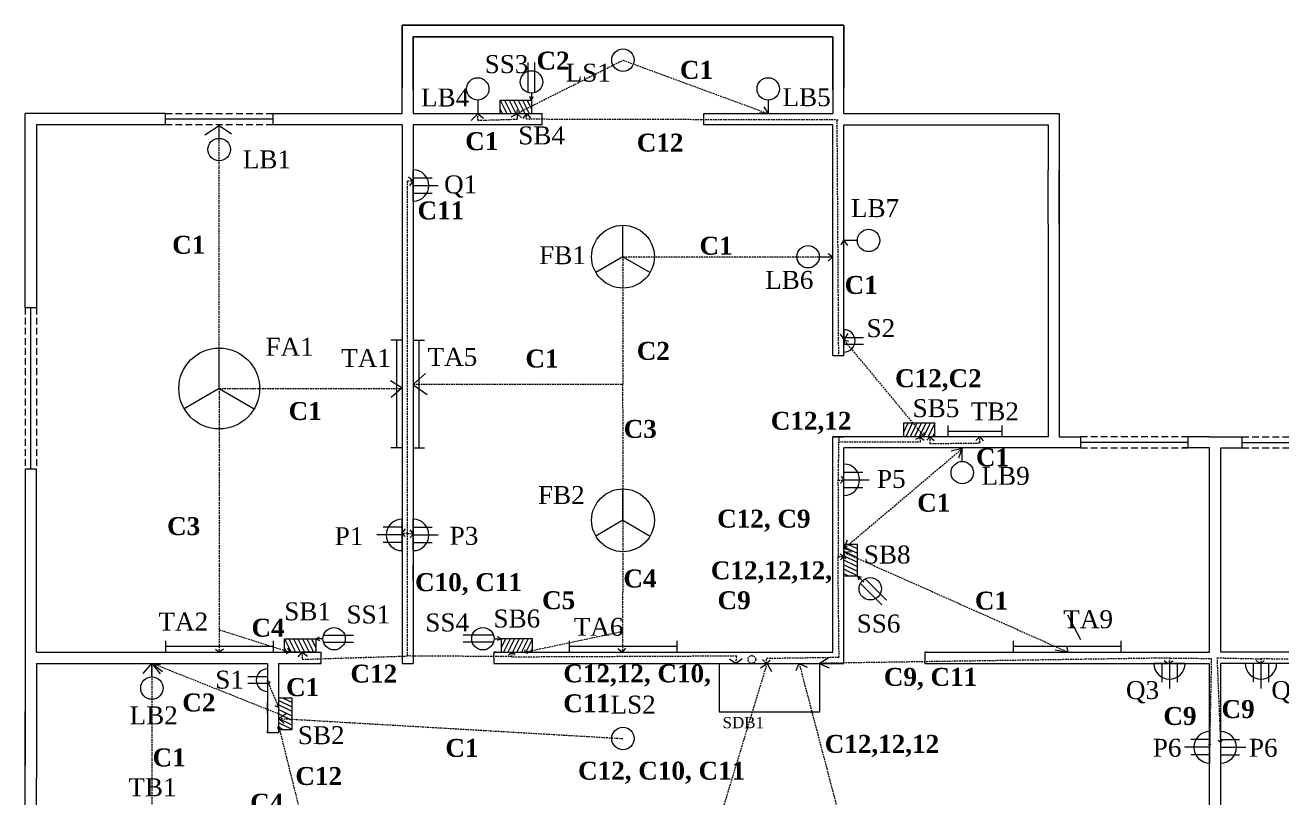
# Model space of a CAD drawing. Header units: inches. Extents: x 208 to 1269, y -209 to 627.
# Drawn here: x 208 to 768, y 283 to 627 of the extents above; entities that cross this region are included whole.
import ezdxf

# ---------------------------------------------------------------- set-up
doc = ezdxf.new("R2010")
doc.units = ezdxf.units.IN
doc.header["$LTSCALE"] = 3
doc.header["$MEASUREMENT"] = 0
doc.linetypes.add('DASHEDX2', pattern=[1.5, 1, -0.5])
doc.linetypes.add('HIDDEN', pattern=[0.375, 0.25, -0.125])
for name, color, linetype, lineweight in [('FandF', 160, 'Continuous', 13), ('HIDDEN', 7, 'HIDDEN', 13), ('name', 160, 'Continuous', 13)]:
    doc.layers.add(name, color=color, linetype=linetype, lineweight=lineweight)

msp = doc.modelspace()

# ---------------------------------------------------------------- linework, layer by layer
for p, q in [((376.23, 600.24), (376.23, 627.19)), ((376.23, 627.19), (568.23, 627.19)), ((381.23, 599.33), (381.23, 621.98)), ((381.23, 621.98), (567.83, 621.98)), ((567.83, 621.98), (568.23, 621.98)), ((568.23, 627.19), (573.23, 627.19)), ((568.23, 621.98), (568.23, 598.42)), ((572.92, 627.19), (573.23, 627.19)), ((573.23, 627.19), (573.23, 599.33)), ((376.23, 600.24), (376.23, 599.33)), ((381.23, 599.33), (381.23, 598.42)), ((381.23, 598.42), (381.23, 598.42)), ((381.23, 598.42), (381.23, 598.42)), ((669.23, 562.49), (669.23, 538.49)), ((208.23, 321.24), (208.23, 297.24))]:
    msp.add_line(p, q)
at = {"linetype": 'Continuous', "lineweight": 13}
for p, q in [((376.23, 587.74), (376.23, 599.33)), ((381.23, 598.42), (381.23, 587.74)), ((568.23, 598.42), (568.23, 587.74)), ((573.23, 587.74), (573.23, 599.33)), ((208.23, 501.24), (208.23, 587.74)), ((208.23, 587.74), (208.23, 587.74)), ((213.23, 582.74), (213.23, 501.24)), ((318.73, 587.74), (376.23, 587.74)), ((381.23, 587.74), (438.73, 587.74)), ((510.73, 587.74), (568.23, 587.74)), ((573.23, 587.74), (669.23, 587.74)), ((664.23, 582.74), (664.23, 562.49)), ((669.23, 587.74), (669.23, 582.74)), ((669.23, 582.74), (669.23, 562.49)), ((669.23, 538.49), (669.23, 443.74)), ((568.23, 443.74), (573.23, 443.74)), ((598.29, 443.74), (597.29, 443.74)), ((736.23, 443.74), (726.73, 443.74)), ((736.23, 443.74), (741.23, 443.74)), ((741.23, 443.74), (750.73, 443.74)), ((741.23, 438.74), (750.73, 438.74)), ((208.23, 429.24), (208.23, 321.24)), ((213.23, 347.74), (213.23, 429.24)), ((339.23, 347.74), (340.23, 347.74)), ((418.23, 347.74), (417.23, 347.74)), ((417.23, 347.74), (417.23, 346.49)), ((573.23, 342.74), (573.23, 347.74)), ((610.23, 347.74), (609.23, 347.74)), ((213.23, 342.74), (213.23, 321.24)), ((340.23, 342.74), (339.23, 342.74)), ((417.23, 345.24), (417.23, 346.49)), ((417.23, 345.24), (417.23, 343.99)), ((417.23, 343.99), (417.23, 342.74)), ((417.23, 342.74), (418.23, 342.74)), ((609.23, 342.74), (610.23, 342.74)), ((316.23, 311.74), (316.23, 312.74)), ((321.23, 311.74), (316.23, 311.74)), ((321.23, 312.74), (321.23, 311.74)), ((208.23, 268.74), (208.23, 297.24)), ((213.23, 275.74), (213.23, 291.7))]:
    msp.add_line(p, q, dxfattribs=at)
at = {"lineweight": 13}
for p, q in [((270.73, 587.74), (208.23, 587.74)), ((270.73, 582.74), (213.23, 582.74)), ((270.73, 582.74), (270.73, 587.74)), ((318.73, 585.24), (270.73, 585.24)), ((376.23, 582.74), (316.23, 582.74)), ((318.73, 582.74), (318.73, 587.74)), ((376.23, 582.74), (376.23, 342.74)), ((438.73, 582.74), (381.23, 582.74)), ((381.23, 582.74), (381.23, 342.74)), ((438.73, 582.74), (438.73, 587.74)), ((510.73, 586.49), (510.73, 587.74)), ((510.73, 585.24), (510.73, 586.49)), ((510.73, 583.99), (510.73, 585.24)), ((510.73, 582.74), (510.73, 583.99)), ((568.23, 582.74), (510.73, 582.74)), ((568.23, 479.74), (568.23, 582.74)), ((573.23, 479.74), (573.23, 582.74)), ((573.23, 582.74), (664.23, 582.74)), ((381.23, 548.71), (381.23, 562.71)), ((664.23, 538.49), (664.23, 562.49)), ((664.23, 538.49), (664.23, 443.74)), ((213.23, 501.24), (208.23, 501.24)), ((210.73, 429.24), (210.73, 501.24)), ((573.23, 491.7), (573.23, 496.7)), ((573.23, 491.7), (573.23, 486.7)), ((573.23, 479.74), (568.23, 479.74)), ((568.23, 347.74), (568.23, 443.74)), ((573.23, 443.74), (568.23, 443.74)), ((664.23, 443.74), (573.23, 443.74)), ((669.23, 443.74), (678.73, 443.74)), ((678.73, 443.74), (678.73, 438.74)), ((726.73, 438.74), (726.73, 443.74)), ((750.73, 438.74), (750.73, 443.74)), ((573.23, 342.74), (573.23, 438.74)), ((678.73, 438.74), (573.23, 438.74)), ((726.73, 441.24), (678.73, 441.24)), ((736.23, 438.74), (724.23, 438.74)), ((736.23, 347.74), (736.23, 438.74)), ((741.23, 347.74), (741.23, 438.74)), ((750.73, 441.24), (798.73, 441.24)), ((213.23, 429.24), (208.23, 429.24)), ((376.23, 427.81), (376.23, 417.81)), ((381.23, 427.81), (381.23, 417.81)), ((376.23, 392.97), (376.23, 406.97)), ((381.23, 392.97), (381.23, 406.97)), ((381.23, 379.64), (381.23, 386.64)), ((213.23, 347.74), (340.23, 347.74)), ((337.81, 347.74), (323.81, 347.74)), ((340.23, 342.74), (340.23, 347.74)), ((417.23, 347.74), (568.23, 347.74)), ((420.4, 347.74), (434.4, 347.74)), ((536.55, 347.74), (544.55, 347.74)), ((609.23, 347.74), (736.23, 347.74)), ((609.23, 347.74), (609.23, 342.74)), ((868.23, 347.74), (741.23, 347.74)), ((213.23, 342.74), (316.23, 342.74)), ((316.23, 342.74), (316.23, 311.74)), ((321.23, 342.74), (340.23, 342.74)), ((321.23, 342.74), (321.23, 311.74)), ((376.23, 342.74), (381.23, 342.74)), ((417.23, 342.74), (573.23, 342.74)), ((609.23, 342.74), (736.23, 342.74)), ((725.34, 342.74), (711.34, 342.74)), ((736.23, 131.74), (736.23, 342.74)), ((868.23, 342.74), (741.23, 342.74)), ((741.23, 131.74), (741.23, 342.74)), ((316.23, 320.47), (316.23, 325.47)), ((321.23, 327.24), (321.23, 313.24)), ((213.23, 321.24), (213.23, 297.24)), ((316.23, 320.47), (316.23, 315.47)), ((736.23, 312.33), (736.23, 298.33)), ((213.23, 297.24), (213.23, 291.7))]:
    msp.add_line(p, q, dxfattribs=at)
at = {"linetype": 'DASHEDX2', "lineweight": 13}
for p, q in [((270.73, 587.74), (318.73, 587.74)), ((318.73, 582.74), (270.73, 582.74)), ((208.23, 501.24), (208.23, 429.24)), ((213.23, 501.24), (213.23, 429.24)), ((726.73, 443.74), (678.73, 443.74)), ((750.73, 443.74), (798.73, 443.74)), ((678.73, 438.74), (726.73, 438.74)), ((750.73, 438.74), (798.73, 438.74))]:
    msp.add_line(p, q, dxfattribs=at)
at = {"layer": 'FandF', "lineweight": 13}
for p, q in [((432.47, 597.1), (432.47, 610.6)), ((435.47, 597.1), (435.47, 610.6)), ((433.97, 593.74), (433.18, 595.37)), ((433.97, 596.87), (433.97, 593.74)), ((433.97, 593.74), (434.76, 595.37)), ((409.98, 593.75), (409.98, 587.74)), ((419.97, 593.74), (421.97, 593.74)), ((419.97, 587.74), (419.97, 593.74)), ((419.97, 593.74), (422.93, 587.74)), ((419.97, 589.69), (420.93, 587.74)), ((421.97, 593.74), (423.97, 593.74)), ((421.97, 593.74), (424.93, 587.74)), ((423.97, 593.74), (425.97, 593.74)), ((423.97, 593.74), (426.93, 587.74)), ((425.97, 593.74), (427.97, 593.74)), ((425.97, 593.74), (428.93, 587.74)), ((427.97, 593.74), (429.97, 593.74)), ((427.97, 593.74), (430.93, 587.74)), ((429.97, 593.74), (431.97, 593.74)), ((429.97, 593.74), (432.93, 587.74)), ((431.97, 593.74), (433.97, 593.74)), ((431.97, 593.74), (433.97, 589.69)), ((539.48, 593.75), (539.48, 587.74)), ((294.73, 576.74), (294.73, 582.74)), ((381.23, 559.12), (389.62, 559.12)), ((381.23, 555.71), (392.42, 555.71)), ((381.23, 552.29), (389.62, 552.29)), ((474.73, 523.99), (474.73, 537.99)), ((579.23, 531.24), (573.23, 531.24)), ((474.73, 523.99), (462.6, 516.99)), ((474.73, 523.99), (486.85, 516.99)), ((562.22, 523.99), (568.23, 523.99)), ((573.23, 487.95), (581.96, 487.95)), ((294.73, 465.24), (294.73, 483.24)), ((373.73, 486.74), (371.23, 486.74)), ((373.73, 486.74), (373.73, 438.74)), ((376.23, 486.74), (373.73, 486.74)), ((381.23, 486.74), (383.73, 486.74)), ((383.73, 486.74), (383.73, 438.74)), ((383.73, 486.74), (386.23, 486.74)), ((573.23, 484.95), (581.96, 484.95)), ((294.73, 465.24), (279.14, 456.24)), ((294.73, 465.24), (310.32, 456.24)), ((601.71, 449.74), (599.71, 449.74)), ((599.71, 449.74), (599.71, 443.74)), ((601.71, 449.74), (599.71, 445.69)), ((603.71, 449.74), (600.75, 443.74)), ((603.71, 449.74), (601.71, 449.74)), ((605.71, 449.74), (602.75, 443.74)), ((605.71, 449.74), (603.71, 449.74)), ((607.71, 449.74), (604.75, 443.74)), ((607.71, 449.74), (605.71, 449.74)), ((609.71, 449.74), (606.75, 443.74)), ((609.71, 449.74), (607.71, 449.74)), ((611.71, 449.74), (608.75, 443.74)), ((611.71, 449.74), (609.71, 449.74)), ((613.71, 449.74), (610.75, 443.74)), ((613.71, 449.74), (611.71, 449.74)), ((613.71, 443.74), (613.71, 449.74)), ((619.73, 446.24), (619.73, 448.74)), ((643.73, 446.24), (643.73, 448.74)), ((613.71, 445.69), (612.75, 443.74)), ((619.73, 446.24), (643.73, 446.24)), ((619.73, 443.74), (619.73, 446.24)), ((643.73, 443.74), (643.73, 446.24)), ((373.73, 438.74), (371.23, 438.74)), ((376.23, 438.74), (373.73, 438.74)), ((381.23, 438.74), (383.73, 438.74)), ((383.73, 438.74), (386.23, 438.74)), ((625.98, 432.74), (625.98, 438.74)), ((573.23, 427.98), (581.62, 427.98)), ((474.73, 406.49), (474.73, 420.49)), ((573.23, 424.56), (584.42, 424.56)), ((573.23, 421.15), (581.62, 421.15)), ((376.23, 403.38), (367.84, 403.38)), ((381.23, 403.38), (389.62, 403.38)), ((474.73, 406.49), (462.6, 399.49)), ((474.73, 406.49), (486.85, 399.49)), ((376.23, 399.97), (365.03, 399.97)), ((381.23, 399.97), (392.42, 399.97)), ((376.23, 396.56), (367.84, 396.56)), ((381.23, 396.56), (389.62, 396.56)), ((579.23, 395.74), (573.23, 395.74)), ((579.23, 391.74), (573.23, 394.7)), ((579.23, 389.74), (573.23, 392.7)), ((579.23, 393.74), (575.17, 395.74)), ((579.23, 393.74), (579.23, 395.74)), ((579.23, 391.74), (579.23, 393.74)), ((579.23, 387.74), (573.23, 390.7)), ((579.23, 385.74), (573.23, 388.7)), ((579.23, 383.74), (573.23, 386.7)), ((579.23, 389.74), (579.23, 391.74)), ((579.23, 387.74), (579.23, 389.74)), ((579.23, 385.74), (579.23, 387.74)), ((579.23, 381.74), (573.23, 384.7)), ((575.17, 381.74), (573.23, 382.7)), ((573.23, 381.74), (579.23, 381.74)), ((579.23, 383.74), (579.23, 385.74)), ((579.23, 381.74), (579.23, 383.74)), ((579.23, 381.74), (580.94, 381.15)), ((579.23, 381.74), (579.82, 380.04)), ((582.04, 378.93), (579.83, 381.14)), ((580.54, 378.31), (590.09, 368.76)), ((582.66, 380.43), (592.21, 370.89)), ((672.83, 364.42), (678.72, 353.39)), ((323.81, 353.74), (325.81, 353.74)), ((323.81, 347.74), (323.81, 353.74)), ((323.81, 353.74), (326.77, 347.74)), ((325.81, 353.74), (327.81, 353.74)), ((325.81, 353.74), (328.77, 347.74)), ((327.81, 353.74), (329.81, 353.74)), ((327.81, 353.74), (330.77, 347.74)), ((329.81, 353.74), (331.81, 353.74)), ((329.81, 353.74), (332.77, 347.74)), ((331.81, 353.74), (333.81, 353.74)), ((331.81, 353.74), (334.77, 347.74)), ((333.81, 353.74), (335.81, 353.74)), ((333.81, 353.74), (336.77, 347.74)), ((335.81, 353.74), (337.81, 353.74)), ((335.81, 353.74), (337.81, 349.69)), ((337.81, 353.74), (339.44, 354.53)), ((337.81, 353.74), (337.81, 347.74)), ((340.93, 353.74), (337.81, 353.74)), ((337.81, 353.74), (339.44, 352.95)), ((341.16, 355.24), (354.66, 355.24)), ((417.05, 355.24), (403.55, 355.24)), ((417.28, 353.74), (420.4, 353.74)), ((420.4, 353.74), (418.78, 354.53)), ((420.4, 353.74), (418.78, 352.95)), ((422.4, 353.74), (420.4, 353.74)), ((420.4, 353.74), (420.4, 347.74)), ((422.4, 353.74), (420.4, 349.69)), ((424.4, 353.74), (421.44, 347.74)), ((424.4, 353.74), (422.4, 353.74)), ((426.4, 353.74), (423.44, 347.74)), ((426.4, 353.74), (424.4, 353.74)), ((428.4, 353.74), (425.44, 347.74)), ((428.4, 353.74), (426.4, 353.74)), ((430.4, 353.74), (427.44, 347.74)), ((430.4, 353.74), (428.4, 353.74)), ((432.4, 353.74), (429.44, 347.74)), ((432.4, 353.74), (430.4, 353.74)), ((434.4, 353.74), (431.44, 347.74)), ((434.4, 353.74), (432.4, 353.74)), ((434.4, 347.74), (434.4, 353.74)), ((270.73, 352.74), (270.73, 350.24)), ((318.73, 350.24), (270.73, 350.24)), ((270.73, 350.24), (270.73, 347.74)), ((318.73, 352.74), (318.73, 350.24)), ((318.73, 350.24), (318.73, 347.74)), ((323.81, 349.69), (324.77, 347.74)), ((341.16, 352.24), (354.66, 352.24)), ((417.05, 352.24), (403.55, 352.24)), ((434.4, 349.69), (433.44, 347.74)), ((450.73, 352.74), (450.73, 350.24)), ((498.73, 350.24), (450.73, 350.24)), ((450.73, 350.24), (450.73, 347.74)), ((498.73, 352.74), (498.73, 350.24)), ((498.73, 350.24), (498.73, 347.74)), ((648.73, 352.74), (648.73, 350.24)), ((696.73, 350.24), (648.73, 350.24)), ((648.73, 350.24), (648.73, 347.74)), ((696.73, 352.74), (696.73, 350.24)), ((696.73, 350.24), (696.73, 347.74)), ((264.73, 336.74), (264.73, 342.74)), ((714.93, 342.74), (714.93, 334.36)), ((718.34, 342.74), (718.34, 331.55)), ((721.75, 342.74), (721.75, 334.36)), ((755.71, 342.74), (755.71, 334.36)), ((759.12, 342.74), (759.12, 331.55)), ((762.53, 342.74), (762.53, 334.36)), ((316.23, 336.76), (307.5, 336.76)), ((316.23, 333.76), (307.5, 333.76)), ((327.23, 327.24), (321.23, 327.24)), ((327.23, 323.24), (321.23, 326.2)), ((327.23, 325.24), (323.17, 327.24)), ((327.23, 325.24), (327.23, 327.24)), ((327.23, 323.24), (327.23, 325.24)), ((327.23, 321.24), (321.23, 324.2)), ((327.23, 319.24), (321.23, 322.2)), ((327.23, 317.24), (321.23, 320.2)), ((327.23, 321.24), (327.23, 323.24)), ((327.23, 319.24), (327.23, 321.24)), ((327.23, 315.24), (321.23, 318.2)), ((327.23, 313.24), (321.23, 316.2)), ((323.17, 313.24), (321.23, 314.2)), ((327.23, 317.24), (327.23, 319.24)), ((327.23, 315.24), (327.23, 317.24)), ((327.23, 313.24), (327.23, 315.24)), ((321.23, 313.24), (327.23, 313.24)), ((736.23, 308.74), (727.84, 308.74)), ((741.23, 308.74), (749.62, 308.74)), ((736.23, 305.33), (725.03, 305.33)), ((741.23, 305.33), (752.42, 305.33)), ((736.23, 301.92), (727.84, 301.92)), ((741.23, 301.92), (749.62, 301.92))]:
    msp.add_line(p, q, dxfattribs=at)
at = {"layer": 'FandF', "lineweight": 13, "ltscale": 0.7}
for p, q in [((517.55, 342.74), (517.55, 321.2)), ((562.55, 321.2), (562.55, 342.74)), ((517.55, 321.2), (562.55, 321.2))]:
    msp.add_line(p, q, dxfattribs=at)
at = {"layer": 'FandF', "lineweight": 13}
for centre, radius in [((474.73, 611.58), 5), ((433.97, 601.87), 5), ((409.98, 598.75), 5), ((539.48, 598.75), 5), ((294.73, 571.74), 5), ((474.73, 523.99), 14), ((584.23, 531.24), 5), ((557.22, 523.99), 5), ((294.73, 465.24), 18), ((625.98, 427.74), 5), ((474.73, 406.49), 14), ((584.97, 376), 5), ((345.93, 353.74), 5), ((412.28, 353.74), 5), ((264.73, 331.74), 5), ((474.73, 309.24), 5)]:
    msp.add_circle(centre, radius, dxfattribs=at)
for centre, radius, start, end in [((381.23, 555.71), 7, 270, 90), ((573.23, 486.45), 5, 270, 90), ((573.23, 424.56), 7, 270, 90), ((376.23, 399.97), 7, 90, 270), ((381.23, 399.97), 7, 270, 90), ((718.34, 342.74), 7, 180, 0), ((759.12, 342.74), 7, 180, 0), ((316.23, 335.26), 5, 90, 270), ((736.23, 305.33), 7, 90, 270), ((741.23, 305.33), 7, 270, 90)]:
    msp.add_arc(centre, radius, start, end, dxfattribs=at)
at = {"layer": 'HIDDEN', "color": 3, "linetype": 'HIDDEN'}
for p, q in [((427.26, 587.74), (474.73, 611.58)), ((474.73, 611.58), (539.53, 587.74)), ((409.98, 584.77), (409.98, 587.74)), ((409.98, 584.77), (427.64, 585.29)), ((431.76, 585.23), (431.82, 587.74)), ((570.59, 584.91), (431.76, 585.23)), ((570.06, 584.91), (570.76, 479.74)), ((294.73, 465.24), (294.73, 581.96)), ((378.66, 400.58), (378.71, 557.78)), ((378.71, 557.78), (381.23, 557.78)), ((573.23, 487.27), (573.23, 531.26)), ((474.73, 523.99), (568.23, 523.99)), ((474.73, 523.99), (474.73, 467.18)), ((609.07, 443.74), (573.23, 486.99)), ((294.73, 465.24), (376.23, 465.24)), ((381.23, 467.18), (474.73, 467.18)), ((570.99, 443.74), (571.01, 441.28)), ((573.23, 393.9), (625.98, 438.48)), ((378.62, 400.59), (376.23, 400.77)), ((378.65, 346.03), (378.62, 400.59)), ((378.62, 400.59), (381.23, 400.49)), ((321.23, 320.2), (264.73, 342.74)), ((264.73, 342.74), (264.73, 275.74)), ((718.65, 345.12), (562.15, 342.74)), ((718.65, 345.12), (717.86, 342.74)), ((718.65, 345.12), (737, 344.92)), ((737, 344.92), (736.23, 306.08)), ((741.23, 307.63), (739.66, 345.2)), ((739.66, 345.2), (759.12, 344.75)), ((759.13, 344.89), (759.07, 342.74)), ((759.13, 344.89), (914.8, 342.74)), ((316.23, 335.09), (321.23, 323.02)), ((321.23, 318.2), (474.73, 309.24)), ((321.23, 314.83), (331.49, 273.56))]:
    msp.add_line(p, q, dxfattribs=at)
at = {"layer": 'HIDDEN', "color": 3, "linetype": 'Continuous'}
for p, q in [((427.6, 589.49), (427.28, 587.74)), ((537.45, 590.78), (539.48, 587.77)), ((407.13, 584.74), (409.98, 587.67)), ((409.98, 587.67), (412.59, 585.67)), ((424.94, 586.35), (427.58, 587.66)), ((427.28, 587.74), (429.37, 588.13)), ((427.58, 587.74), (427.59, 585.29)), ((427.58, 587.66), (429.48, 585.94)), ((430.18, 585.64), (431.85, 587.74)), ((431.85, 587.74), (433.51, 585.68)), ((539.48, 587.77), (535.65, 588.14)), ((288.39, 578.24), (294.73, 582.48)), ((294.73, 582.48), (300.28, 578.75)), ((379.14, 559.63), (381.23, 557.74)), ((381.23, 557.74), (379.51, 555.55)), ((572.05, 529.32), (573.23, 531.19)), ((573.23, 531.19), (574.82, 528.94)), ((568.23, 523.96), (566.19, 521.97)), ((566.26, 525.36), (568.23, 523.96)), ((571.52, 489.48), (573.28, 486.92)), ((573.28, 486.92), (575.09, 489.81)), ((573.62, 484.95), (573.3, 486.9)), ((573.3, 486.9), (575.23, 486.36)), ((381.31, 467.18), (386.7, 471.9)), ((371.13, 468.81), (376.23, 465.51)), ((376.23, 465.51), (371.43, 461.17)), ((381.23, 466.94), (387.43, 462.57)), ((607.42, 444.43), (609.06, 443.75)), ((609.06, 443.75), (609.06, 445.57)), ((621.04, 437.43), (625.98, 438.64)), ((625.98, 438.64), (624.37, 434.16)), ((376.23, 400.85), (377.78, 402.75)), ((376.23, 400.77), (377.52, 399.34)), ((379.68, 402.32), (381.23, 400.36)), ((381.23, 400.36), (379.86, 398.83)), ((574.74, 397.64), (573.23, 393.86)), ((573.23, 393.86), (576.5, 393.09)), ((260.87, 338.15), (264.73, 342.74)), ((264.73, 342.74), (268.39, 338.14)), ((269.42, 338.89), (264.73, 342.74)), ((264.73, 342.74), (268.56, 342.28)), ((562.2, 342.74), (566.66, 345.43)), ((562.24, 342.74), (566.62, 340.72)), ((715.95, 344.04), (717.72, 342.74)), ((717.72, 342.74), (720.06, 343.91)), ((756.81, 344.04), (759.15, 342.74)), ((759.15, 342.74), (760.48, 344)), ((316.56, 333.21), (316.23, 335.13)), ((316.23, 335.13), (317.41, 334.16)), ((320.84, 324.98), (321.22, 323.05)), ((321.22, 323.05), (319.75, 323.8)), ((321.33, 318.2), (324.72, 320.48)), ((320.89, 313.76), (321.24, 314.81)), ((321.24, 314.81), (322.04, 314.07)), ((321.28, 318.18), (323.72, 315.9)), ((740.08, 308.53), (741.23, 307.68)), ((741.23, 307.68), (741.87, 308.57)), ((735.7, 306.8), (736.23, 306.1)), ((736.23, 306.1), (736.85, 306.91))]:
    msp.add_line(p, q, dxfattribs=at)
at = {"layer": 'HIDDEN', "color": 1, "linetype": 'HIDDEN'}
for p, q in [((409.98, 584.77), (409.98, 584.77)), ((294.73, 465.24), (294.73, 354.03)), ((474.56, 467.18), (474.73, 406.49)), ((607.34, 441.43), (607.17, 443.74)), ((611.55, 443.74), (611.55, 440.68)), ((633.9, 440.97), (633.76, 443.74)), ((570.72, 424.04), (571.01, 441.43)), ((571.01, 441.43), (607.34, 441.43)), ((611.55, 440.68), (633.9, 440.97)), ((570.83, 390.32), (570.72, 424.46)), ((570.72, 424.46), (573.23, 424.35)), ((474.73, 406.49), (474.5, 353.71)), ((573.23, 392.24), (673.13, 347.74)), ((570.58, 390.3), (573.23, 390.44)), ((571.06, 345.49), (570.58, 390.3)), ((294.73, 357.72), (326.22, 347.74)), ((294.73, 353.74), (294.73, 347.74)), ((430.84, 347.74), (474.52, 357.01)), ((474.5, 353.57), (474.5, 347.74)), ((331.73, 347.74), (331.73, 344.53)), ((425.19, 345.52), (425.44, 347.74)), ((331.73, 344.53), (378.65, 346.03)), ((425.21, 345.73), (378.65, 346.03)), ((525.44, 345.96), (425.19, 345.52)), ((538.94, 342.74), (517.89, 273.66)), ((525.15, 342.74), (525.44, 345.96)), ((538.59, 342.74), (538.75, 345.02)), ((538.75, 345.02), (571.06, 345.49)), ((553.23, 342.74), (570.85, 275.74))]:
    msp.add_line(p, q, dxfattribs=at)
at = {"layer": 'HIDDEN', "color": 1, "linetype": 'Continuous'}
for p, q in [((605.22, 442.63), (607.18, 443.55)), ((607.18, 443.55), (609.01, 442.29)), ((610.16, 442.22), (611.55, 443.63)), ((611.55, 443.63), (613.52, 442.14)), ((632.07, 442.03), (633.74, 443.74)), ((633.74, 443.74), (635.22, 441.98)), ((571.94, 426.11), (573.23, 424.4)), ((573.23, 424.4), (571.69, 423)), ((573.25, 392.23), (576.53, 392.6)), ((574.13, 389.24), (573.25, 392.23)), ((571.54, 391.49), (573.23, 390.42)), ((573.23, 390.42), (571.67, 388.85)), ((293.04, 349.07), (294.73, 347.81)), ((294.73, 347.81), (296.7, 349.27)), ((326.24, 347.74), (324.56, 346.95)), ((325.22, 349.56), (326.24, 347.74)), ((329.89, 345.61), (331.73, 347.69)), ((331.73, 347.69), (334.05, 345.94)), ((423.76, 346.5), (425.48, 347.74)), ((425.48, 347.74), (426.47, 346.44)), ((430.93, 348.79), (430.88, 347.75)), ((430.88, 347.75), (432.39, 347.25)), ((472.37, 349.36), (474.52, 347.74)), ((474.52, 347.74), (475.93, 349.55)), ((667.41, 348.82), (673.14, 347.74)), ((673.14, 347.74), (672.58, 350.24)), ((522.23, 344.77), (525.04, 342.74)), ((525.04, 342.74), (527.85, 344.94)), ((536.03, 340.69), (539.01, 342.74)), ((536.97, 344.52), (538.5, 342.74)), ((538.5, 342.74), (540.38, 344.09)), ((539.01, 342.74), (540.97, 339.16)), ((551.88, 339.5), (553.24, 342.74)), ((553.24, 342.74), (556.82, 341.03))]:
    msp.add_line(p, q, dxfattribs=at)
at = {"layer": 'HIDDEN', "color": 1, "linetype": 'HIDDEN'}
msp.add_circle((532.17, 344.47), 1.73, dxfattribs=at)
at = {"layer": 'name', "lineweight": 13, "ltscale": 0.7}
msp.add_line((433.97, 593.74), (433.97, 587.74), dxfattribs=at)

# ---------------------------------------------------------------- texts
at = {"layer": 'FandF', "lineweight": 13, "ltscale": 0.7, "insert": (519.13, 318.85), "char_height": 5, "width": 23.3412, "attachment_point": 1}
msp.add_mtext('{\\fTimes New Roman|b0|i0|c0|p18;SDB1}', dxfattribs=at)
at = {"layer": 'HIDDEN', "color": 1, "linetype": 'HIDDEN', "char_height": 8, "attachment_point": 1}
for s, insert, width in [('{\\fTimes New Roman|b1|i0|c0|p18;\\C256;C2}', (436.19, 615.38), 15.8365), ('{\\fTimes New Roman|b1|i0|c0|p18;\\C256;C1}', (500.1, 611.25), 15.8365), ('{\\fTimes New Roman|b1|i0|c0|p18;\\C256;C1}', (404.42, 579.47), 15.8365), ('{\\fTimes New Roman|b1|i0|c0|p18;\\C256;C12}', (480.88, 578.83), 15.8365), ('{\\fTimes New Roman|b1|i0|c0|p18;\\C256;C11}', (383.15, 548.59), 28.2345), ('{\\fTimes New Roman|b1|i0|c0|p18;\\C256;C1}', (273.77, 533.3), 15.8365), ('{\\fTimes New Roman|b1|i0|c0|p18;\\C256;C1}', (508.83, 532.89), 15.8365), ('{\\fTimes New Roman|b1|i0|c0|p18;\\C256;C1}', (573.54, 515.4), 15.8365), ('{\\fTimes New Roman|b1|i0|c0|p18;\\C256;C1}', (431.24, 482.58), 15.8365), ('{\\fTimes New Roman|b1|i0|c0|p18;\\C256;C2}', (480.87, 486), 15.8365), ('{\\fTimes New Roman|b1|i0|c0|p18;\\C256;C12,C2}', (596.02, 473.81), 15.8365), ('{\\fTimes New Roman|b1|i0|c0|p18;\\C256;C1}', (325.69, 459.21), 15.8365), ('{\\fTimes New Roman|b1|i0|c0|p18;\\C256;C12,12}', (540.62, 454.84), 15.8365), ('{\\fTimes New Roman|b1|i0|c0|p18;\\C256;C3}', (475.04, 451.23), 15.8365), ('{\\fTimes New Roman|b1|i0|c0|p18;\\C256;C1}', (632.08, 438.61), 15.8365), ('{\\fTimes New Roman|b1|i0|c0|p18;\\C256;C1}', (605.88, 418.34), 15.8365), ('{\\fTimes New Roman|b1|i0|c0|p18;\\C256;C12, C9}', (516.71, 411.24), 51.4364), ('{\\fTimes New Roman|b1|i0|c0|p18;\\C256;C3}', (271.49, 407.91), 15.8365), ('{\\fTimes New Roman|b1|i0|c0|p18;\\C256; C12,12,12,  C9}', (513.88, 388.2), 48.7634), ('{\\fTimes New Roman|b1|i0|c0|p18;\\C256;C10, C11}', (382.04, 382.93), 45.3579), ('{\\fTimes New Roman|b1|i0|c0|p18;\\C256;C4}', (474.91, 384.56), 15.8365), ('{\\fTimes New Roman|b1|i0|c0|p18;\\C256;C5}', (438.66, 374.88), 15.8365), ('{\\fTimes New Roman|b1|i0|c0|p18;\\C256;C1}', (631.61, 374.7), 15.8365), ('{\\fTimes New Roman|b1|i0|c0|p18;\\C256;C4}', (309.14, 362.64), 15.8365), ('{\\fTimes New Roman|b1|i0|c0|p18;\\C256;C12}', (353.24, 342.16), 15.8365), ('{\\fTimes New Roman|b1|i0|c0|p18;\\C256;C12,12, C10, C11}', (448.13, 342.28), 81.6522), ('{\\fTimes New Roman|b1|i0|c0|p18;\\C256;C1}', (324.54, 336.14), 15.8365), ('{\\fTimes New Roman|b1|i0|c0|p18;\\C256;C9, C11}', (591.01, 340.71), 50.338), ('{\\fTimes New Roman|b1|i0|c0|p18;\\C256;C2}', (278.29, 329.29), 15.8365), ('{\\fTimes New Roman|b1|i0|c0|p18;\\C256;C9}', (741.54, 326.37), 15.8365), ('{\\fTimes New Roman|b1|i0|c0|p18;\\C256;C9}', (715.63, 323.29), 15.8365), ('{\\fTimes New Roman|b1|i0|c0|p18;\\C256;C1}', (395.56, 309.05), 15.8365), ('{\\fTimes New Roman|b1|i0|c0|p18;\\C256;C12,12,12}', (564.65, 310.84), 15.8365), ('{\\fTimes New Roman|b1|i0|c0|p18;\\C256;C1}', (265.04, 304.81), 15.8365), ('{\\fTimes New Roman|b1|i0|c0|p18;\\C256;C12, C10, C11}', (454.71, 298.91), 80.0962), ('{\\fTimes New Roman|b1|i0|c0|p18;\\C256;C12}', (328.69, 296.54), 15.8365), ('{\\fTimes New Roman|b1|i0|c0|p18;\\C256;C4}', (308.54, 284.64), 15.8365)]:
    msp.add_mtext(s, dxfattribs=dict(at, insert=insert, width=width))
at = {"layer": 'name', "lineweight": 13, "ltscale": 0.7, "char_height": 8, "width": 29.0475}
for s, insert, attachment_point in [('{\\fTimes New Roman|b0|i0|c0|p18;SS3}', (413.08, 613.83), 1), ('{\\fTimes New Roman|b0|i0|c0|p18;LS1}', (449.21, 610.01), 1), ('{\\fTimes New Roman|b0|i0|c0|p18;LB4}', (384.7, 598.93), 1), ('{\\fTimes New Roman|b0|i0|c0|p18;LB5}', (545.86, 599.09), 1), ('{\\fTimes New Roman|b0|i0|c0|p18;SB4}', (428.04, 582.05), 1), ('{\\fTimes New Roman|b0|i0|c0|p18;LB1}', (305.26, 571.37), 1), ('{\\fTimes New Roman|b0|i0|c0|p18;Q1}', (394.98, 560.24), 1), ('{\\fTimes New Roman|b0|i0|c0|p18;LB7}', (576.35, 549.63), 1), ('{\\fTimes New Roman|b0|i0|c0|p18;FB1}', (437.35, 528.66), 1), ('{\\fTimes New Roman|b0|i0|c0|p18;LB6}', (538.12, 517.65), 1), ('{\\fTimes New Roman|b0|i0|c0|p18;S2}', (583.3, 496.13), 1), ('{\\fTimes New Roman|b0|i0|c0|p18;FA1}', (315.39, 487.85), 1), ('{\\fTimes New Roman|b0|i0|c0|p18;TA1}', (349.12, 482.84), 1), ('{\\fTimes New Roman|b0|i0|c0|p18;TA5}', (387.63, 483.33), 1), ('{\\fTimes New Roman|b0|i0|c0|p18;SB5}', (603.85, 460.48), 1), ('{\\fTimes New Roman|b0|i0|c0|p18;TB2}', (629.75, 459.02), 1), ('{\\fTimes New Roman|b0|i0|c0|p18;P5}', (587.96, 428.93), 1), ('{\\fTimes New Roman|b0|i0|c0|p18;LB9}', (634.56, 430.34), 1), ('{\\fTimes New Roman|b0|i0|c0|p18;FB2}', (436.83, 421.78), 1), ('{\\fTimes New Roman|b0|i0|c0|p18;P1}', (346.25, 403.44), 1), ('{\\fTimes New Roman|b0|i0|c0|p18;P3}', (397.49, 403.59), 1), ('{\\fTimes New Roman|b0|i0|c0|p18;SB8}', (582.1, 395.23), 1), ('{\\fTimes New Roman|b0|i0|c0|p18;SB1}', (323.76, 369.92), 1), ('{\\fTimes New Roman|b0|i0|c0|p18;TA2}', (267.66, 365.36), 1), ('{\\fTimes New Roman|b0|i0|c0|p18;SS1}', (351.48, 368.54), 1), ('{\\fTimes New Roman|b0|i0|c0|p18;SS4}', (386.62, 364.95), 1), ('{\\fTimes New Roman|b0|i0|c0|p18;SB6}', (417, 366.72), 1), ('{\\fTimes New Roman|b0|i0|c0|p18;SS6}', (578.91, 364.49), 1), ('{\\fTimes New Roman|b0|i0|c0|p18;TA9}', (671.03, 366.41), 1), ('{\\fTimes New Roman|b0|i0|c0|p18;TA6}', (452.79, 363.02), 1), ('{\\fTimes New Roman|b0|i0|c0|p18;S1}', (292.98, 339.49), 1), ('{\\fTimes New Roman|b0|i0|c0|p18;Q3}', (698.94, 334.84), 1), ('{\\fTimes New Roman|b0|i0|c0|p18;Q3}', (778.52, 334.84), 3), ('{\\fTimes New Roman|b0|i0|c0|p18;LS2}', (469.18, 328.35), 1), ('{\\fTimes New Roman|b0|i0|c0|p18;LB2}', (254.78, 323.55), 1), ('{\\fTimes New Roman|b0|i0|c0|p18;SB2}', (329.8, 314.73), 1), ('{\\fTimes New Roman|b0|i0|c0|p18;P6}', (710.92, 309.11), 1), ('{\\fTimes New Roman|b0|i0|c0|p18;P6}', (766.54, 309.11), 3), ('{\\fTimes New Roman|b0|i0|c0|p18;TB1}', (254.25, 291.52), 1)]:
    msp.add_mtext(s, dxfattribs=dict(at, insert=insert, attachment_point=attachment_point))

doc.saveas('drawing.dxf')
